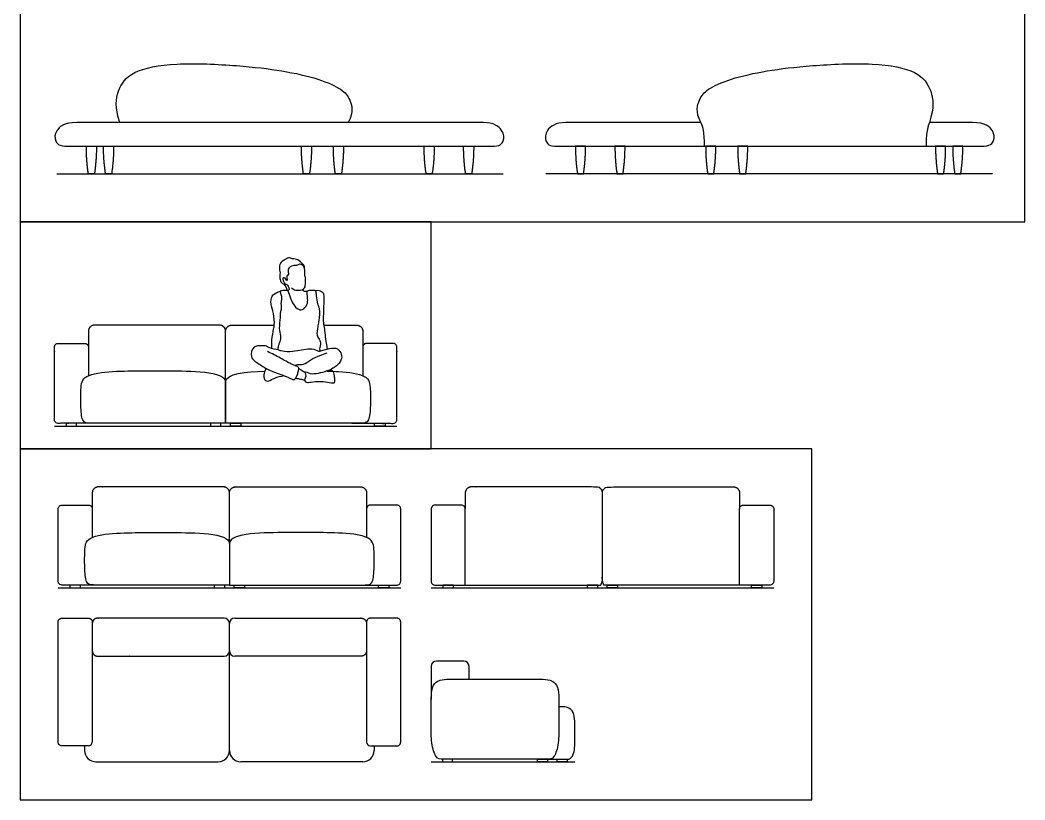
# Model space of a CAD drawing. Header units: metres. Extents: x 0 to 74.2, y -1.2 to 25.5.
# Drawn here: x 67.47 to 74.17, y -0.5 to 4.7 of the extents above; entities that cross this region are included whole.
import ezdxf

# ---------------------------------------------------------------- set-up
doc = ezdxf.new("R2010")
doc.units = ezdxf.units.M
doc.header["$MEASUREMENT"] = 0
for name, color, linetype, true_color in [('AG-DIAGRAM', 7, 'Continuous', 0xfecc66), ('AG-FURNITURE', 7, 'Continuous', 0x66ccff), ('AG-PEOPLE', 7, 'Continuous', 0xfc6666), ('X-VPRT', 6, 'Continuous', 0xff00ff)]:
    doc.layers.add(name, color=color, linetype=linetype, true_color=true_color)

msp = doc.modelspace()

# ---------------------------------------------------------------- linework, layer by layer
at = {"layer": 'AG-DIAGRAM'}
for points in [[(67.7128, 3.6763), (70.6931, 3.6763)], [(73.9573, 3.6763), (70.9769, 3.6763)], [(67.6969, 1.9929), (69.9829, 1.9929)], [(67.7223, 0.9134), (70.0083, 0.9134)], [(70.2115, 0.9134), (72.4975, 0.9134)], [(70.2115, -0.2486), (71.1704, -0.2486)]]:
    msp.add_lwpolyline(points, dxfattribs=at)
at = {"layer": 'AG-FURNITURE'}
for points in [[(67.9106, 3.8604), (67.9777, 3.8604)], [(68.0252, 3.8604), (68.0923, 3.8604)], [(69.3458, 3.8604), (69.4129, 3.8604)], [(69.5591, 3.8604), (69.6262, 3.8604)], [(70.1647, 3.8604), (70.2318, 3.8604)], [(70.4282, 3.8604), (70.4953, 3.8604)], [(71.2418, 3.8604), (71.1747, 3.8604)], [(71.5053, 3.8604), (71.4382, 3.8604)], [(72.1109, 3.8604), (72.0438, 3.8604)], [(72.3242, 3.8604), (72.2571, 3.8604)], [(73.6449, 3.8604), (73.5778, 3.8604)], [(73.7595, 3.8604), (73.6924, 3.8604)], [(67.9644, 3.6763), (67.9239, 3.6763)], [(68.079, 3.6763), (68.0385, 3.6763)], [(69.3996, 3.6763), (69.3592, 3.6763)], [(69.6129, 3.6763), (69.5724, 3.6763)], [(70.2185, 3.6763), (70.1781, 3.6763)], [(70.482, 3.6763), (70.4416, 3.6763)], [(71.188, 3.6763), (71.2285, 3.6763)], [(71.4515, 3.6763), (71.492, 3.6763)], [(72.0572, 3.6763), (72.0976, 3.6763)], [(72.2704, 3.6763), (72.3109, 3.6763)], [(73.5911, 3.6763), (73.6315, 3.6763)], [(73.7057, 3.6763), (73.7462, 3.6763)], [(67.9247, 2.5191), (67.9247, 2.3295)], [(69.7552, 2.5191), (69.7552, 2.3295)], [(67.9501, 1.4396), (67.9501, 1.25)], [(69.7806, 1.4396), (69.7806, 1.25)]]:
    msp.add_lwpolyline(points, dxfattribs=at)
for points in [[(67.7759, 2.0111), (67.7759, 1.9929), (67.8457, 1.9929), (67.8457, 2.0111)], [(68.7383, 2.0111), (68.7383, 1.9929), (68.8082, 1.9929), (68.8082, 2.0111)], [(68.9415, 2.0111), (68.9415, 1.9929), (68.8717, 1.9929), (68.8717, 2.0111)], [(69.904, 2.0111), (69.904, 1.9929), (69.8342, 1.9929), (69.8342, 2.0111)], [(67.8013, 0.9316), (67.8013, 0.9134), (67.8711, 0.9134), (67.8711, 0.9316)], [(68.7637, 0.9316), (68.7637, 0.9134), (68.8336, 0.9134), (68.8336, 0.9316)], [(68.9669, 0.9316), (68.9669, 0.9134), (68.8971, 0.9134), (68.8971, 0.9316)], [(69.9294, 0.9316), (69.9294, 0.9134), (69.8596, 0.9134), (69.8596, 0.9316)], [(70.2905, 0.9316), (70.2905, 0.9134), (70.3603, 0.9134), (70.3603, 0.9316)], [(71.2529, 0.9316), (71.2529, 0.9134), (71.3228, 0.9134), (71.3228, 0.9316)], [(71.4561, 0.9316), (71.4561, 0.9134), (71.3863, 0.9134), (71.3863, 0.9316)], [(72.4186, 0.9316), (72.4186, 0.9134), (72.3488, 0.9134), (72.3488, 0.9316)], [(70.2879, -0.2305), (70.2879, -0.2486), (70.3541, -0.2486), (70.3541, -0.2305)], [(70.9876, -0.2305), (70.9876, -0.2486), (70.9214, -0.2486), (70.9214, -0.2305)], [(71.1195, -0.2305), (71.1195, -0.2486), (71.0533, -0.2486), (71.0533, -0.2305)]]:
    msp.add_lwpolyline(points, close=True, dxfattribs=at)
for centre, radius, start, end in [((68.8304, 0.6752), 0.035, 0, 90), ((68.9003, 0.6752), 0.035, 90, 180), ((68.8304, 0.4923), 0.035, 270.0188, 360), ((68.9003, 0.4923), 0.035, 180, 269.9812), ((70.2473, 0.3887), 0.0357, 90, 180), ((70.4289, 0.3887), 0.0357, 0, 90), ((70.2473, 0.1746), 0.0357, 180, 186.32886), ((67.9247, -0.1168), 0.0254, 270, 0), ((69.806, -0.1168), 0.0254, 180, 270), ((67.9745, -0.1733), 0.0753, 180, 270), ((68.79, -0.1733), 0.0753, 270, 0), ((68.9407, -0.1733), 0.0753, 180, 270), ((69.7561, -0.1733), 0.0753, 270, 0)]:
    msp.add_arc(centre, radius, start, end, dxfattribs=at)
for points, knots in [([(69.6579, 4.0192), (69.6969, 4.0921), (69.6677, 4.1806), (69.6253, 4.238), (69.471, 4.3112), (69.2203, 4.3674), (68.9402, 4.4004), (68.4888, 4.4228), (68.1995, 4.3647), (68.1144, 4.233), (68.0996, 4.1229), (68.1339, 4.0192), (68.6366, 4.0192), (69.1393, 4.0192), (69.6421, 4.0192), (69.6474, 4.0192), (69.6526, 4.0192), (69.6579, 4.0192)], [-6.807443, -6.807443, -6.807443, -6.807443, -6.05106, -5.294678, -4.538295, -3.781913, -3.02553, -2.269148, -1.512765, -0.756383, 0, 0, 0, 4.948241, 4.948241, 4.948241, 5.000204, 5.000204, 5.000204, 5.000204]), ([(72.0352, 3.8604), (72.0354, 3.8946), (72.0331, 3.9657), (72.0196, 4.0017), (72.0121, 4.0192), (71.9732, 4.0921), (72.0023, 4.1806), (72.0448, 4.238), (72.199, 4.3112), (72.4497, 4.3674), (72.7298, 4.4004), (73.1813, 4.4228), (73.4706, 4.3647), (73.5557, 4.233), (73.5704, 4.1229), (73.5362, 4.0192), (73.5263, 3.9903), (73.5141, 3.9298), (73.5149, 3.8834), (73.5145, 3.8604)], [-1.017452, -1.017452, -1.017452, -1.017452, -0.432344, 0, 0, 0, 0.756383, 1.512765, 2.269148, 3.02553, 3.781913, 4.538295, 5.294678, 6.05106, 6.807443, 6.807443, 6.807443, 7.355773, 7.832067, 7.832067, 7.832067, 7.832067]), ([(70.615, 3.8604), (69.6733, 3.8604), (68.7316, 3.8604), (67.7899, 3.8604), (67.7252, 3.8604), (67.6984, 3.9002), (67.698, 3.9584), (67.7586, 4.0192), (67.8466, 4.0192), (68.7512, 4.0192), (69.6557, 4.0192), (70.5603, 4.0192), (70.6299, 4.0192), (70.6993, 3.9651), (70.6988, 3.8932), (70.672, 3.8604), (70.615, 3.8604)], [-9.268745, -9.268745, -9.268745, -9.268745, 0, 0, 0, 0.311356, 0.622711, 0.934067, 0.934067, 0.934067, 9.931263, 9.931263, 9.931263, 10.242618, 10.553974, 10.865329, 10.865329, 10.865329, 10.865329]), ([(72.0121, 4.0192), (71.7113, 4.0192), (71.4106, 4.0192), (71.1098, 4.0192), (71.0401, 4.0192), (70.9708, 3.9651), (70.9712, 3.8932), (70.998, 3.8604), (71.055, 3.8604), (71.9967, 3.8604), (72.9384, 3.8604), (73.8801, 3.8604), (73.9448, 3.8604), (73.9717, 3.9002), (73.9721, 3.9584), (73.9114, 4.0192), (73.8234, 4.0192), (73.7277, 4.0192), (73.6319, 4.0192), (73.5362, 4.0192)], [6.939466, 6.939466, 6.939466, 6.939466, 9.931263, 9.931263, 9.931263, 10.242618, 10.553974, 10.865329, 10.865329, 10.865329, 20.134074, 20.134074, 20.134074, 20.44543, 20.756785, 21.068141, 21.068141, 21.068141, 22.020464, 22.020464, 22.020464, 22.020464]), ([(68.8399, 2.2877), (68.8399, 2.3612), (68.3485, 2.3612), (68.2984, 2.3612), (68.0838, 2.3612), (67.8825, 2.3352), (67.8732, 2.245), (67.8732, 2.1105), (67.8825, 2.0111), (67.9403, 2.0111), (68.3441, 2.0111), (68.8122, 2.0111), (68.8399, 2.0111), (68.8399, 2.1033), (68.8399, 2.1955), (68.8399, 2.2877)], [0, 0, 0, 0, 0.767224, 1.534448, 2.301672, 3.068896, 3.836119, 4.603343, 5.370567, 6.137791, 6.905015, 7.672239, 7.672239, 7.672239, 8.57973, 8.57973, 8.57973, 8.57973]), ([(69.5165, 2.3602), (69.5416, 2.3595), (69.638, 2.3558), (69.7974, 2.3352), (69.8067, 2.245), (69.8067, 2.1105), (69.7974, 2.0111), (69.7396, 2.0111), (69.3358, 2.0111), (68.8677, 2.0111), (68.8399, 2.0111), (68.8399, 2.1033), (68.8399, 2.1955), (68.8399, 2.2877), (68.8399, 2.3427), (68.9776, 2.3566), (69.1019, 2.36)], [2.013772, 2.013772, 2.013772, 2.013772, 2.301672, 3.068896, 3.836119, 4.603343, 5.370567, 6.137791, 6.905015, 7.672239, 7.672239, 7.672239, 8.57973, 8.57973, 8.57973, 9.153978, 9.153978, 9.153978, 9.153978]), ([(68.8653, 1.2082), (68.8653, 1.2817), (68.3739, 1.2817), (68.3238, 1.2817), (68.1092, 1.2817), (67.9079, 1.2557), (67.8986, 1.1655), (67.8986, 1.031), (67.9079, 0.9316), (67.9657, 0.9316), (68.3695, 0.9316), (68.8376, 0.9316), (68.8653, 0.9316), (68.8653, 1.0238), (68.8653, 1.116), (68.8653, 1.2082)], [0, 0, 0, 0, 0.767224, 1.534448, 2.301672, 3.068896, 3.836119, 4.603343, 5.370567, 6.137791, 6.905015, 7.672239, 7.672239, 7.672239, 8.57973, 8.57973, 8.57973, 8.57973]), ([(68.8653, 1.2082), (68.8653, 1.2817), (69.3567, 1.2817), (69.4069, 1.2817), (69.6215, 1.2817), (69.8228, 1.2557), (69.8321, 1.1655), (69.8321, 1.031), (69.8228, 0.9316), (69.765, 0.9316), (69.3612, 0.9316), (68.8931, 0.9316), (68.8653, 0.9316), (68.8653, 1.0238), (68.8653, 1.116), (68.8653, 1.2082)], [0, 0, 0, 0, 0.767224, 1.534448, 2.301672, 3.068896, 3.836119, 4.603343, 5.370567, 6.137791, 6.905015, 7.672239, 7.672239, 7.672239, 8.57973, 8.57973, 8.57973, 8.57973]), ([(70.2879, -0.2305), (70.4045, -0.2305), (70.5211, -0.2305), (70.6377, -0.2305), (70.7544, -0.2305), (70.871, -0.2305), (70.9876, -0.2305), (71.001, -0.2305), (71.0345, -0.2305), (71.0639, -0.1271), (71.0639, 0.0053), (71.0639, 0.1312), (71.0639, 0.3029), (70.921, 0.3029), (70.8443, 0.3029), (70.6377, 0.3029), (70.4312, 0.3029), (70.3544, 0.3029), (70.2115, 0.3029), (70.2115, 0.1312), (70.2115, 0.0053), (70.2115, -0.1271), (70.2409, -0.2305), (70.2745, -0.2305), (70.2879, -0.2305)], [-16.36459, -16.36459, -16.36459, -16.36459, -15.216809, -15.216809, -15.216809, -14.069028, -14.069028, -14.069028, -13.416955, -12.764881, -12.112808, -11.460735, -10.808661, -10.156588, -9.504515, -9.504515, -9.504515, -8.852441, -8.200368, -7.548295, -6.896221, -6.244148, -5.592074, -4.940001, -4.940001, -4.940001, -4.940001]), ([(70.9876, -0.2305), (71.0316, -0.2305), (71.0755, -0.2305), (71.1195, -0.2305), (71.1283, -0.2305), (71.1371, -0.2305), (71.1711, -0.1978), (71.1711, -0.0548), (71.1711, -0.0426), (71.1711, 0.1156), (71.1, 0.1195), (71.0639, 0.1197)], [-3.077306, -3.077306, -3.077306, -3.077306, -2.64444, -2.64444, -2.64444, -1.992366, -1.340293, -0.68822, -0.036146, 0.615927, 1.219144, 1.219144, 1.219144, 1.219144])]:
    msp.add_open_spline(points, degree=3, knots=knots, dxfattribs=at)
for points in [[(67.9239, 3.6763), (67.9099, 3.7736), (67.9106, 3.8604)], [(67.9777, 3.8604), (67.9784, 3.7736), (67.9644, 3.6763)], [(68.0385, 3.6763), (68.0245, 3.7736), (68.0252, 3.8604)], [(68.0923, 3.8604), (68.093, 3.7736), (68.079, 3.6763)], [(69.3592, 3.6763), (69.3451, 3.7736), (69.3458, 3.8604)], [(69.4129, 3.8604), (69.4137, 3.7736), (69.3996, 3.6763)], [(69.5724, 3.6763), (69.5584, 3.7736), (69.5591, 3.8604)], [(69.6262, 3.8604), (69.6269, 3.7736), (69.6129, 3.6763)], [(70.1781, 3.6763), (70.164, 3.7736), (70.1647, 3.8604)], [(70.2318, 3.8604), (70.2326, 3.7736), (70.2185, 3.6763)], [(70.4416, 3.6763), (70.4275, 3.7736), (70.4282, 3.8604)], [(70.4953, 3.8604), (70.4961, 3.7736), (70.482, 3.6763)], [(71.1747, 3.8604), (71.174, 3.7736), (71.188, 3.6763)], [(71.2285, 3.6763), (71.2425, 3.7736), (71.2418, 3.8604)], [(71.4382, 3.8604), (71.4375, 3.7736), (71.4515, 3.6763)], [(71.492, 3.6763), (71.506, 3.7736), (71.5053, 3.8604)], [(72.0438, 3.8604), (72.0431, 3.7736), (72.0572, 3.6763)], [(72.0976, 3.6763), (72.1116, 3.7736), (72.1109, 3.8604)], [(72.2571, 3.8604), (72.2564, 3.7736), (72.2704, 3.6763)], [(72.3109, 3.6763), (72.3249, 3.7736), (72.3242, 3.8604)], [(73.5778, 3.8604), (73.577, 3.7736), (73.5911, 3.6763)], [(73.6315, 3.6763), (73.6456, 3.7736), (73.6449, 3.8604)], [(73.6924, 3.8604), (73.6917, 3.7736), (73.7057, 3.6763)], [(73.7462, 3.6763), (73.7602, 3.7736), (73.7595, 3.8604)], [(67.7223, -0.1168), (67.7223, 0.4435), (67.7223, 0.6848)], [(67.7477, 0.7102), (67.8362, 0.7102), (67.9247, 0.7102)], [(67.9501, 0.6848), (67.9501, 0.4853), (67.9501, -0.1168)], [(67.9501, 0.6745), (67.9501, 0.5837), (67.9501, 0.4928)], [(68.8304, 0.7102), (68.0278, 0.7102), (67.9858, 0.7102)], [(68.8653, 0.4923), (68.8653, 0.5838), (68.8653, 0.6752)], [(68.8653, 0.4923), (68.8653, 0.5838), (68.8653, 0.6752)], [(68.9003, 0.7102), (69.7029, 0.7102), (69.7449, 0.7102)], [(69.7806, 0.6848), (69.7806, 0.4853), (69.7806, -0.1168)], [(69.7806, 0.6745), (69.7806, 0.5837), (69.7806, 0.4928)], [(69.9829, 0.7102), (69.8945, 0.7102), (69.806, 0.7102)], [(70.0083, -0.1168), (70.0083, 0.4435), (70.0083, 0.6848)], [(68.8653, -0.1733), (68.8653, 0.1595), (68.8653, 0.4923)], [(68.8653, -0.1733), (68.8653, 0.1595), (68.8653, 0.4923)], [(67.9858, 0.4571), (68.0929, 0.4571), (68.2, 0.4571)], [(69.7449, 0.4571), (69.6378, 0.4571), (69.5307, 0.4571)], [(70.4289, 0.4245), (70.3381, 0.4245), (70.2473, 0.4245)], [(70.2115, 0.3887), (70.2115, 0.2817), (70.2115, 0.1746)], [(70.4647, 0.3029), (70.4647, 0.3458), (70.4647, 0.3887)], [(67.9247, -0.1422), (67.8362, -0.1422), (67.7477, -0.1422)], [(67.8992, -0.1422), (67.8992, -0.1577), (67.8992, -0.1733)], [(69.806, -0.1422), (69.8945, -0.1422), (69.9829, -0.1422)], [(69.8315, -0.1422), (69.8315, -0.1577), (69.8315, -0.1733)], [(67.9745, -0.2486), (68.3823, -0.2486), (68.79, -0.2486)], [(69.7561, -0.2486), (69.3484, -0.2486), (68.9407, -0.2486)]]:
    msp.add_open_spline(points, degree=2, dxfattribs=at)
for points, weights, knots in [([(68.8399, 2.2877), (68.8399, 2.457), (68.8399, 2.6263), (68.8399, 2.666), (68.8003, 2.666), (68.3823, 2.666), (67.9644, 2.666), (67.9247, 2.666), (67.9247, 2.6263), (67.9247, 2.5854), (67.9247, 2.5191)], [1, 1, 1, 0.707106781186, 1, 1, 1, 0.707106781186, 1, 1, 1], [3.892458, 3.892458, 3.892458, 5.003437, 5.003437, 5.207987, 5.207987, 7.950397, 7.950397, 8.154947, 8.154947, 8.423416, 8.423416, 8.423416]), ([(68.8399, 2.2877), (68.8399, 2.457), (68.8399, 2.6263), (68.8399, 2.666), (68.8796, 2.666), (69.0222, 2.666), (69.1648, 2.666)], [1, 1, 1, 0.707106781186, 1, 1, 1], [3.892458, 3.892458, 3.892458, 5.003437, 5.003437, 5.207987, 5.207987, 6.143518, 6.143518, 6.143518]), ([(69.4947, 2.666), (69.6051, 2.666), (69.7155, 2.666), (69.7552, 2.666), (69.7552, 2.6263), (69.7552, 2.5854), (69.7552, 2.5191)], [1, 1, 1, 0.707106781186, 1, 1, 1], [7.225908, 7.225908, 7.225908, 7.950397, 7.950397, 8.154947, 8.154947, 8.423416, 8.423416, 8.423416]), ([(67.9979, 2.0111), (67.8235, 2.0111), (67.7223, 2.0111), (67.6969, 2.0111), (67.6969, 2.0365), (67.6969, 2.2778), (67.6969, 2.5191), (67.6969, 2.5445), (67.7223, 2.5445), (67.8108, 2.5445), (67.8993, 2.5445), (67.9247, 2.5445), (67.9247, 2.5191)], [1, 1, 1, 0.707106781187, 1, 1, 1, 0.707106781187, 1, 1, 1, 0.707106781186, 1], [4.09162, 4.09162, 4.09162, 4.423528, 4.423528, 4.554427, 4.554427, 6.062364, 6.062364, 6.193264, 6.193264, 6.483505, 6.483505, 6.614404, 6.614404, 6.614404]), ([(69.682, 2.0111), (69.8564, 2.0111), (69.9575, 2.0111), (69.9829, 2.0111), (69.9829, 2.0365), (69.9829, 2.2778), (69.9829, 2.5191), (69.9829, 2.5445), (69.9575, 2.5445), (69.8691, 2.5445), (69.7806, 2.5445), (69.7552, 2.5445), (69.7552, 2.5191)], [1, 1, 1, 0.707106781187, 1, 1, 1, 0.707106781187, 1, 1, 1, 0.707106781186, 1], [4.09162, 4.09162, 4.09162, 4.423528, 4.423528, 4.554427, 4.554427, 6.062364, 6.062364, 6.193264, 6.193264, 6.483505, 6.483505, 6.614404, 6.614404, 6.614404]), ([(68.8653, 1.2082), (68.8653, 1.3775), (68.8653, 1.5468), (68.8653, 1.5865), (68.8257, 1.5865), (68.4077, 1.5865), (67.9898, 1.5865), (67.9501, 1.5865), (67.9501, 1.5468), (67.9501, 1.5059), (67.9501, 1.4396)], [1, 1, 1, 0.707106781186, 1, 1, 1, 0.707106781186, 1, 1, 1], [3.892458, 3.892458, 3.892458, 5.003437, 5.003437, 5.207987, 5.207987, 7.950397, 7.950397, 8.154947, 8.154947, 8.423416, 8.423416, 8.423416]), ([(68.8653, 1.2082), (68.8653, 1.3775), (68.8653, 1.5468), (68.8653, 1.5865), (68.905, 1.5865), (69.323, 1.5865), (69.7409, 1.5865), (69.7806, 1.5865), (69.7806, 1.5468), (69.7806, 1.5059), (69.7806, 1.4396)], [1, 1, 1, 0.707106781186, 1, 1, 1, 0.707106781186, 1, 1, 1], [3.892458, 3.892458, 3.892458, 5.003437, 5.003437, 5.207987, 5.207987, 7.950397, 7.950397, 8.154947, 8.154947, 8.423416, 8.423416, 8.423416]), ([(70.4393, 0.9316), (70.8906, 0.9316), (71.3418, 0.9316), (71.3545, 0.9316), (71.3545, 0.9443), (71.3545, 1.2456), (71.3545, 1.5468), (71.3545, 1.5865), (71.3149, 1.5865), (70.8969, 1.5865), (70.479, 1.5865), (70.4393, 1.5865), (70.4393, 1.5468), (70.4393, 1.5059), (70.4393, 1.4396)], [1, 1, 1, 0.707106781187, 1, 1, 1, 0.707106781186, 1, 1, 1, 0.707106781186, 1, 1, 1], [0, 0, 0, 2.961184, 2.961184, 3.026634, 3.026634, 5.003437, 5.003437, 5.207987, 5.207987, 7.950397, 7.950397, 8.154947, 8.154947, 8.423416, 8.423416, 8.423416]), ([(72.2698, 0.9316), (71.8185, 0.9316), (71.3672, 0.9316), (71.3545, 0.9316), (71.3545, 0.9443), (71.3545, 1.2456), (71.3545, 1.5468), (71.3545, 1.5865), (71.3942, 1.5865), (71.8122, 1.5865), (72.2301, 1.5865), (72.2698, 1.5865), (72.2698, 1.5468), (72.2698, 1.5059), (72.2698, 1.4396)], [1, 1, 1, 0.707106781187, 1, 1, 1, 0.707106781186, 1, 1, 1, 0.707106781186, 1, 1, 1], [0, 0, 0, 2.961184, 2.961184, 3.026634, 3.026634, 5.003437, 5.003437, 5.207987, 5.207987, 7.950397, 7.950397, 8.154947, 8.154947, 8.423416, 8.423416, 8.423416]), ([(68.0233, 0.9316), (67.8489, 0.9316), (67.7477, 0.9316), (67.7223, 0.9316), (67.7223, 0.957), (67.7223, 1.1983), (67.7223, 1.4396), (67.7223, 1.465), (67.7477, 1.465), (67.8362, 1.465), (67.9247, 1.465), (67.9501, 1.465), (67.9501, 1.4396)], [1, 1, 1, 0.707106781187, 1, 1, 1, 0.707106781187, 1, 1, 1, 0.707106781186, 1], [4.09162, 4.09162, 4.09162, 4.423528, 4.423528, 4.554427, 4.554427, 6.062364, 6.062364, 6.193264, 6.193264, 6.483505, 6.483505, 6.614404, 6.614404, 6.614404]), ([(69.7074, 0.9316), (69.8818, 0.9316), (69.9829, 0.9316), (70.0083, 0.9316), (70.0083, 0.957), (70.0083, 1.1983), (70.0083, 1.4396), (70.0083, 1.465), (69.9829, 1.465), (69.8945, 1.465), (69.806, 1.465), (69.7806, 1.465), (69.7806, 1.4396)], [1, 1, 1, 0.707106781187, 1, 1, 1, 0.707106781187, 1, 1, 1, 0.707106781186, 1], [4.09162, 4.09162, 4.09162, 4.423528, 4.423528, 4.554427, 4.554427, 6.062364, 6.062364, 6.193264, 6.193264, 6.483505, 6.483505, 6.614404, 6.614404, 6.614404]), ([(70.4393, 0.9316), (70.3381, 0.9316), (70.2369, 0.9316), (70.2115, 0.9316), (70.2115, 0.957), (70.2115, 1.1983), (70.2115, 1.4396), (70.2115, 1.465), (70.2369, 1.465), (70.3254, 1.465), (70.4139, 1.465), (70.4393, 1.465), (70.4393, 1.4396), (70.4393, 1.2359), (70.4393, 0.9316)], [1, 1, 1, 0.707106781187, 1, 1, 1, 0.707106781187, 1, 1, 1, 0.707106781186, 1, 1, 1], [0, 0, 0, 0.331908, 0.331908, 0.462807, 0.462807, 1.970744, 1.970744, 2.101644, 2.101644, 2.391885, 2.391885, 2.522785, 2.522785, 4.09162, 4.09162, 4.09162]), ([(72.2698, 0.9316), (72.371, 0.9316), (72.4721, 0.9316), (72.4975, 0.9316), (72.4975, 0.957), (72.4975, 1.1983), (72.4975, 1.4396), (72.4975, 1.465), (72.4721, 1.465), (72.3837, 1.465), (72.2952, 1.465), (72.2698, 1.465), (72.2698, 1.4396), (72.2698, 1.2359), (72.2698, 0.9316)], [1, 1, 1, 0.707106781187, 1, 1, 1, 0.707106781187, 1, 1, 1, 0.707106781186, 1, 1, 1], [0, 0, 0, 0.331908, 0.331908, 0.462807, 0.462807, 1.970744, 1.970744, 2.101644, 2.101644, 2.391885, 2.391885, 2.522785, 2.522785, 4.09162, 4.09162, 4.09162])]:
    msp.add_rational_spline(points, weights, degree=2, knots=knots, dxfattribs=at)
for points, weights in [([(67.7223, 0.6848), (67.7223, 0.7102), (67.7477, 0.7102)], [1, 0.707106781187, 1]), ([(67.9247, 0.7102), (67.9501, 0.7102), (67.9501, 0.6848)], [1, 0.707106781186, 1]), ([(67.9858, 0.7102), (67.9501, 0.7102), (67.9501, 0.6745)], [1, 0.707106781187, 1]), ([(69.7449, 0.7102), (69.7806, 0.7102), (69.7806, 0.6745)], [1, 0.707106781187, 1]), ([(69.806, 0.7102), (69.7806, 0.7102), (69.7806, 0.6848)], [1, 0.707106781186, 1]), ([(70.0083, 0.6848), (70.0083, 0.7102), (69.9829, 0.7102)], [1, 0.707106781187, 1]), ([(67.9501, 0.4928), (67.9501, 0.4571), (67.9858, 0.4571)], [1, 0.707106781186, 1]), ([(69.7806, 0.4928), (69.7806, 0.4571), (69.7449, 0.4571)], [1, 0.707106781186, 1]), ([(68.2, 0.4571), (68.2019, 0.4571), (68.8304, 0.4573)], [1, 0.998516022118, 0.999920594426]), ([(69.5307, 0.4571), (69.5288, 0.4571), (68.9003, 0.4573)], [1, 0.998516022118, 0.999920594426]), ([(67.7477, -0.1422), (67.7223, -0.1422), (67.7223, -0.1168)], [1, 0.707106781187, 1]), ([(69.9829, -0.1422), (70.0083, -0.1422), (70.0083, -0.1168)], [1, 0.707106781187, 1])]:
    msp.add_rational_spline(points, weights, degree=2, dxfattribs=at)
at = {"layer": 'AG-PEOPLE'}
for points, knots in [([(69.3662, 3.0421), (69.3679, 3.0489), (69.367, 3.0653), (69.3525, 3.0741), (69.3246, 3.109), (69.2856, 3.1066), (69.2596, 3.123), (69.2311, 3.0987), (69.2079, 3.0908), (69.1939, 3.0513), (69.2066, 3.0155), (69.1975, 2.9795), (69.2116, 2.9477), (69.2311, 2.9425), (69.2458, 2.9144), (69.2484, 2.8999)], [0, 0, 0, 0, 0.351114, 0.660095, 1.152941, 1.620448, 2.015315, 2.452701, 2.829703, 3.293706, 3.762579, 4.225085, 4.64696, 4.97782, 5.485419, 5.485419, 5.485419, 5.485419]), ([(69.279, 2.915), (69.288, 2.9084), (69.3067, 2.8969), (69.368, 2.9007), (69.3735, 2.9407), (69.3751, 2.9757), (69.3671, 3.0021), (69.3707, 3.0172), (69.3653, 3.0527), (69.3547, 3.0671), (69.3321, 3.0767), (69.3136, 3.0608), (69.2886, 3.0678), (69.2483, 3.0437), (69.2642, 3.0047), (69.2487, 2.998), (69.2456, 2.9862), (69.2555, 2.9562), (69.2406, 2.975), (69.2327, 2.9847), (69.2183, 2.9823), (69.2245, 2.9618), (69.2336, 2.9449), (69.2441, 2.9399), (69.2503, 2.937), (69.2533, 2.9349), (69.2705, 2.9032), (69.2591, 2.8996), (69.2509, 2.8982)], [0, 0, 0, 0, 0.442009, 0.992828, 1.438049, 1.900416, 2.28682, 2.591016, 3.03812, 3.364395, 3.714085, 4.064043, 4.44394, 4.919258, 5.361513, 5.625633, 5.898876, 6.247282, 6.525113, 6.812731, 7.043652, 7.364133, 7.718189, 7.97027, 7.97027, 8.167322, 8.588435, 8.845687, 8.845687, 8.845687, 8.845687]), ([(69.1479, 2.5091), (69.1471, 2.528), (69.1465, 2.5631), (69.16, 2.6416), (69.167, 2.6666), (69.1623, 2.7486), (69.1397, 2.8035), (69.1438, 2.8635), (69.1792, 2.8843), (69.1969, 2.8901), (69.2059, 2.8916)], [0, 0, 0, 0, 0.575634, 1.238547, 1.644676, 2.315971, 2.928712, 3.486905, 3.951378, 4.353082, 4.353082, 4.353082, 4.353082]), ([(69.1903, 2.5009), (69.1907, 2.5102), (69.1912, 2.5287), (69.2096, 2.5679), (69.209, 2.5968), (69.1952, 2.6532), (69.2083, 2.7098), (69.2036, 2.7484), (69.2151, 2.7725), (69.2087, 2.825), (69.2198, 2.8435), (69.206, 2.8877), (69.2052, 2.898), (69.2321, 2.8996), (69.2498, 2.9031), (69.2613, 2.8829), (69.2766, 2.8294), (69.3122, 2.7727), (69.354, 2.7633), (69.3873, 2.803), (69.3884, 2.8409), (69.3844, 2.878), (69.382, 2.8946), (69.3988, 2.9003), (69.4244, 2.9014), (69.4399, 2.8975), (69.4443, 2.8742), (69.4478, 2.8199), (69.4653, 2.7799), (69.4677, 2.7441), (69.4626, 2.7), (69.4584, 2.675), (69.4445, 2.6086), (69.4582, 2.5796), (69.4793, 2.5501), (69.4636, 2.5098), (69.4723, 2.4812), (69.4295, 2.5102), (69.2934, 2.4945), (69.2757, 2.4809), (69.209, 2.4944)], [0, 0, 0, 0, 0.40429, 0.890676, 1.315562, 1.881749, 2.716493, 3.179399, 3.579905, 4.114831, 4.482906, 4.987716, 5.193152, 5.568558, 5.884318, 6.212917, 6.792746, 7.414634, 7.864448, 8.375876, 8.853415, 9.320595, 9.603279, 9.89703, 10.292177, 10.572323, 10.919386, 11.489137, 11.990822, 12.449743, 12.946455, 13.346231, 13.959823, 14.394877, 14.813948, 15.277082, 15.596638, 16.059654, 16.590877, 19.171348, 19.171348, 19.171348, 19.171348]), ([(69.3537, 2.9045), (69.3544, 2.9008), (69.3577, 2.8923), (69.3718, 2.8931), (69.3804, 2.8927), (69.3848, 2.8932)], [0, 0, 0, 0, 0.2555675, 0.5262513, 0.8064631, 0.8064631, 0.8064631, 0.8064631]), ([(69.436, 2.8971), (69.4482, 2.9005), (69.4754, 2.898), (69.5018, 2.8761), (69.4912, 2.7887), (69.4926, 2.7282), (69.4904, 2.6841), (69.4984, 2.6504), (69.5026, 2.602), (69.5118, 2.5465), (69.5151, 2.5197), (69.5167, 2.5064)], [0, 0, 0, 0, 0.470804, 0.874552, 1.574679, 2.19212, 2.685588, 3.138742, 3.677495, 4.252181, 4.737411, 4.737411, 4.737411, 4.737411]), ([(69.209, 2.4944), (69.2035, 2.4966), (69.1905, 2.5023), (69.1341, 2.5115), (69.1071, 2.531), (69.0745, 2.528), (69.0221, 2.5304), (68.9956, 2.4476), (69.067, 2.4058), (69.1292, 2.3618), (69.2178, 2.3361), (69.2619, 2.3156), (69.2928, 2.301), (69.3049, 2.3064), (69.321, 2.3354), (69.3242, 2.3598), (69.3319, 2.3856), (69.3077, 2.3946), (69.2733, 2.4072), (69.2036, 2.4489), (69.1487, 2.4762), (69.1199, 2.4903)], [0.810915, 0.810915, 0.810915, 0.810915, 1.151121, 1.723819, 2.161326, 2.58783, 3.106809, 3.722349, 4.37206, 5.058617, 5.786605, 6.332204, 6.753187, 7.005893, 7.432543, 7.831734, 8.189641, 8.532497, 8.996494, 9.681608, 10.430821, 10.430821, 10.430821, 10.430821]), ([(69.2986, 2.398), (69.3065, 2.4), (69.3226, 2.4049), (69.3632, 2.4), (69.4063, 2.4386), (69.4693, 2.4627), (69.5008, 2.4761), (69.5168, 2.4822)], [0, 0, 0, 0, 0.377277, 0.843723, 1.415652, 2.044548, 2.592898, 2.592898, 2.592898, 2.592898]), ([(69.4674, 2.492), (69.4722, 2.4936), (69.491, 2.4996), (69.5148, 2.506), (69.5782, 2.5223), (69.6123, 2.4835), (69.6182, 2.4407), (69.5887, 2.3963), (69.5194, 2.357), (69.4573, 2.3446), (69.4107, 2.3351), (69.3635, 2.3644), (69.3801, 2.324), (69.3624, 2.3016), (69.3704, 2.2918), (69.3772, 2.2862), (69.3862, 2.2809), (69.4255, 2.2909), (69.4915, 2.2924), (69.54, 2.28), (69.5708, 2.28), (69.5693, 2.2994), (69.567, 2.3269), (69.5574, 2.3677), (69.5358, 2.3603), (69.5197, 2.3601), (69.5114, 2.3583)], [-6.089626, -6.089626, -6.089626, -6.089626, -5.939631, -5.474092, -4.887235, -4.375739, -3.895986, -3.357891, -2.677805, -2.06662, -1.528068, -1.073841, -0.681811, -0.288934, 0, 0, 0.274274, 0.744943, 1.377644, 1.933148, 2.305707, 2.59078, 3.017003, 3.472266, 3.786193, 4.170931, 4.170931, 4.170931, 4.170931]), ([(69.1109, 2.3769), (69.1048, 2.3677), (69.0957, 2.3492), (69.0921, 2.2955), (69.1319, 2.2905), (69.1665, 2.3176), (69.2086, 2.3266), (69.23, 2.3296)], [0, 0, 0, 0, 0.438786, 0.951714, 1.360609, 1.864207, 2.478559, 2.478559, 2.478559, 2.478559]), ([(69.328, 2.3776), (69.3333, 2.3742), (69.3437, 2.3674), (69.3624, 2.3554), (69.3718, 2.3495)], [0, 0, 0, 0, 0.3310978, 0.7722227, 0.7722227, 0.7722227, 0.7722227]), ([(69.3076, 2.3129), (69.3182, 2.311), (69.3393, 2.3067), (69.3579, 2.3023), (69.3671, 2.3)], [0, 0, 0, 0, 0.4345749, 0.8436252, 0.8436252, 0.8436252, 0.8436252])]:
    msp.add_open_spline(points, degree=3, knots=knots, dxfattribs=at)
at = {"layer": 'X-VPRT'}
for points in [[(67.4683, 6.71), (67.4683, 3.3572), (74.1739, 3.3572), (74.1739, 6.71)], [(67.4683, 3.3572), (67.4683, 1.8405), (70.2115, 1.8405), (70.2115, 3.3572)], [(67.4683, -0.5026), (72.7515, -0.5026), (72.7515, 1.8405), (67.4683, 1.8405)]]:
    msp.add_lwpolyline(points, close=True, dxfattribs=at)

doc.saveas('drawing.dxf')
